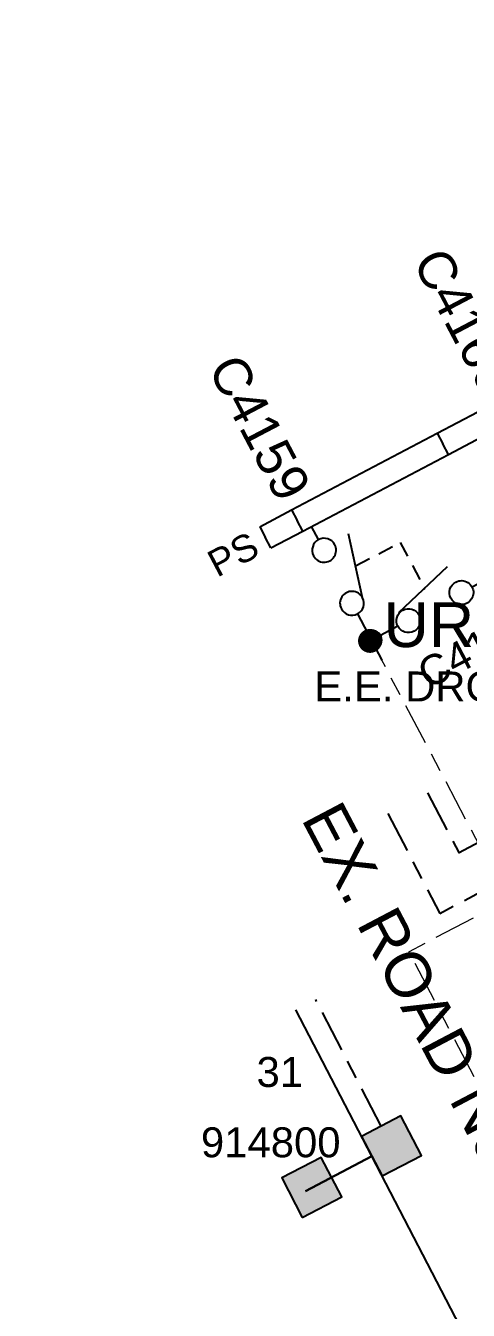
# Model space of a CAD drawing. Header units: metres. Extents: x 303535 to 303956, y 6270025 to 6270431.
# Drawn here: x 303618 to 303647.6, y 6270344.5 to 6270430.2 of the extents above; entities that cross this region are included whole.
import ezdxf
from ezdxf.enums import TextEntityAlignment as Align

# ---------------------------------------------------------------- set-up
doc = ezdxf.new("R2010")
doc.units = ezdxf.units.M
doc.header["$LTSCALE"] = 0.7
for name, pattern in [('A', [0]), ('Cable Exist UG', [8.2, 4, -1.2, 1.8, -1.2]), ('CENTERX2', [101.6, 63.5, -12.7, 12.7, -12.7]), ('Dash', [5, 3, -2])]:
    doc.linetypes.add(name, pattern=pattern)
doc.layers.get('0').update_dxf_attribs({"color": 6})
for name, color, linetype in [('_User Miscellaneous1', 3, 'Continuous'), ('_User Miscellaneous11', 7, 'Continuous'), ('_User Miscellaneous6', 7, 'Continuous'), ('_User Miscellaneous7', 150, 'Continuous'), ('_User Miscellaneous8', 7, 'Continuous'), ('_User_HV_Exist', 7, 'Continuous'), ('_User_LV_Exist', 7, 'Continuous'), ('Cadastre Developer_SP_NEW', 4, 'Continuous'), ('Cadastre Roads_SP_NEW', 8, 'Continuous'), ('Equip_HV_EXT', 1, 'Continuous'), ('SupportsUG_SP_LV_SL_EXT', 7, 'Continuous'), ('UG_Details_SP_MISC', 7, 'Continuous')]:
    doc.layers.add(name, color=color, linetype=linetype)
doc.styles.add('ARIAL', font='arial.ttf', dxfattribs={"height": 2})
doc.styles.add('COLUMN_LABEL', font='arial.ttf')
doc.styles.add('IESYMBOL1', font='isocp.shx')
doc.styles.add('POLE_LABEL', font='arial.ttf')
doc.styles.get("Standard").update_dxf_attribs({"font": 'arial.ttf'})
doc.styles.add('SWG_LABEL', font='arial.ttf')
doc.styles.add('SWITCH_LABEL', font='arial.ttf', dxfattribs={"height": 2.5})

# ---------------------------------------------------------------- blocks, each defined once
blk = doc.blocks.new('*U59')
at = {"layer": '_User Miscellaneous7'}
blk.add_hatch(color=256, dxfattribs=at).paths.add_polyline_path([(-1.548, -7.472), (1.421, -7.497), (1.447, -4.527), (-1.523, -4.502)])
at = {"layer": '_User Miscellaneous8'}
blk.add_hatch(color=256, dxfattribs=at).paths.add_polyline_path([(-1.498, -1.472), (1.472, -1.498), (1.498, 1.472), (-1.472, 1.498)])
at = {"layer": '_User Miscellaneous7'}
blk.add_lwpolyline([(1.421, -7.497), (1.447, -4.527), (-1.523, -4.502), (-1.548, -7.472)], close=True, dxfattribs=at)
at = {"layer": '_User Miscellaneous8'}
blk.add_lwpolyline([(1.472, -1.498), (1.498, 1.472), (-1.472, 1.498), (-1.498, -1.472)], close=True, dxfattribs=at)
at = {"flags": 9}
for tag, style, p in [('STRUCTURE_PLANT_NUMBER', 'POLE_LABEL', (1.813, 0.031)), ('STREET_CODE', 'COLUMN_LABEL', (1.813, -0.2))]:
    blk.add_attdef(tag, text='', height=0.2, dxfattribs=dict(at, style=style)).set_placement(p, align=Align.MIDDLE_LEFT)
for tag, p in [('OWNED_BY', (1.813, -0.6)), ('STATE', (1.813, -0.8)), ('COLUMN_TYPE', (1.813, -0.4)), ('STREETNAME', (1.813, -1.6)), ('SUBURB', (1.813, -1.8)), ('USAGE', (1.813, -1)), ('LEGEND', (1.813, -1.2)), ('LOCATION', (1.813, -1.4)), ('NOTES', (1.813, -2))]:
    blk.add_attdef(tag, text='', height=0.2, dxfattribs=at).set_placement(p, align=Align.MIDDLE_LEFT)
at = {"flags": 1}
blk.add_attdef('Z', (1.813, -2.351), '', height=0.2, dxfattribs=at)
at = {"layer": '_User Miscellaneous6', "style": 'ARIAL', "flags": 8}
blk.add_attdef('ASSET_NUM', text='', height=2, dxfattribs=at).set_placement((2, 2), align=Align.MIDDLE_LEFT)
blk = doc.blocks.new('SWG_SIE_SU_NEW')
blk.add_line((5.808, 0.79), (1.594, 1.938))
at = {"linetype": 'A', "lineweight": 0}
for p, q in [((7.981, 0.347), (7.98, -0.368)), ((8.18, -0.584), (8.181, 0.562)), ((8.381, 0.659), (8.379, -0.682)), ((8.579, -0.712), (8.581, 0.688)), ((8.781, 0.659), (8.779, -0.683)), ((8.98, -0.588), (8.981, 0.564)), ((9.181, 0.351), (9.18, -0.376))]:
    blk.add_line(p, q, dxfattribs=at)
at = {"linetype": 'Dash', "ltscale": 0.5}
blk.add_lwpolyline([(3.701, 1.364), (3.701, 4.733), (7.222, 4.733)], dxfattribs=at)
for points in [[(1, 0), (0, 0)], [(6.6, -0.012), (10.1, -0.012)]]:
    blk.add_lwpolyline(points)
for points in [[(1.798, -0.802, 1), (1.802, 0.798, 1)], [(5.798, -0.81, 1), (5.802, 0.79, 1)]]:
    blk.add_lwpolyline(points, format="xyb", close=True)
at = {"linetype": 'A', "lineweight": 0}
blk.add_circle((8.582, -0.012), 0.7, dxfattribs=at)
at = {"style": 'SWG_LABEL', "flags": 8}
blk.add_attdef('ASSET_NUM', text='', height=2, rotation=179.95437, dxfattribs=at).set_placement((-2.4, 0.012), align=Align.MIDDLE_LEFT)
at = {"flags": 1}
blk.add_attdef('Z', (0, 0), '', height=0.2, dxfattribs=at)
at = {"style": 'SWITCH_LABEL', "flags": 9}
blk.add_attdef('STREET_CODE', text='', height=0.2, dxfattribs=at).set_placement((0, 0), align=Align.MIDDLE_LEFT)
at = {"flags": 9}
for tag, p in [('ORIENTATION', (0, -0.2)), ('SUBURB', (0, -0.8)), ('USAGE', (0, -0.6)), ('PARENT', (0, -0.4)), ('OWNED_BY', (-0.003, -1.619)), ('STREETNAME', (0, -1)), ('LOCATION', (0, -1.2)), ('NOTES', (0, -1.4)), ('OPERATED_BY', (-0.009, -1.841)), ('MAINTAINED_BY', (-0.011, -2.048))]:
    blk.add_attdef(tag, text='', height=0.2, dxfattribs=at).set_placement(p, align=Align.MIDDLE_LEFT)
blk = doc.blocks.new('SWG_SIE_TRF_NOES_NEW')
for p, q in [((7.008, 0.801), (2.793, 1.949)), ((14.679, 0), (20.536, -0.004))]:
    blk.add_line(p, q)
for points in [[(2.2, 0.011), (1.2, 0.011)], [(19.536, -0.753), (20.536, -0.004), (19.536, 0.747)], [(7.8, 0), (9.453, 0)]]:
    blk.add_lwpolyline(points)
for points in [[(2.998, -0.79, 1), (3.002, 0.81, 1)], [(6.998, -0.798, 1), (7.002, 0.801, 1)]]:
    blk.add_lwpolyline(points, format="xyb", close=True)
at = {"flags": 1}
blk.add_attdef('Z', (0, 0), '', height=0.2, dxfattribs=at)
at = {"style": 'SWITCH_LABEL', "flags": 9}
blk.add_attdef('STREET_CODE', text='', height=0.2, dxfattribs=at).set_placement((0, -0.2), align=Align.MIDDLE_LEFT)
at = {"flags": 9}
for tag, p in [('ORIENTATION', (0, -0.4)), ('USAGE', (0, -0.8)), ('PARENT', (0, -0.6)), ('SUBURB', (0, -1)), ('STREETNAME', (0, -1.2)), ('LOCATION', (0, -1.4)), ('NOTES', (0, -1.6))]:
    blk.add_attdef(tag, text='', height=0.2, dxfattribs=at).set_placement(p, align=Align.MIDDLE_LEFT)
blk = doc.blocks.new('SWG_FUSE_NEW')
for points in [[(4.04, 0.726), (1.156, -0.717)], [(4.049, -0.707), (1.156, 0.717)]]:
    blk.add_lwpolyline(points)
for centre in [(0.8, 0), (4.4, 0.011)]:
    blk.add_circle(centre, 0.8)
at = {"style": 'SWITCH_LABEL', "flags": 8}
blk.add_attdef('ASSET_NUM', text='', height=2.5, rotation=179.95437, dxfattribs=at).set_placement((-2.4, 0), align=Align.MIDDLE_LEFT)
for tag, p, flags in [('Z', (0, 0), 1), ('ORIENTATION', (0.04, -4.4), 9), ('USAGE', (0.04, -5.4), 9)]:
    blk.add_attdef(tag, p, '', height=0.2, dxfattribs=dict(flags=flags))
at = {"flags": 9}
for tag, p in [('PARENT', (0, -1.6)), ('SUBURB', (0, -2.2)), ('STREETNAME', (0, -2.4))]:
    blk.add_attdef(tag, text='', height=0.2, dxfattribs=at).set_placement(p, align=Align.MIDDLE_LEFT)
blk = doc.blocks.new('SWG_SIE_TRF_NEW')
at = {"linetype": 'CENTERX2'}
blk.add_blockref('SWG_SIE_TRF_NOES_NEW', (0, 0), dxfattribs=at)
at = {"linetype": 'CENTERX2', "rotation": 180}
blk.add_blockref('SWG_FUSE_NEW', (14.679, 0), dxfattribs=at)
at = {"style": 'IESYMBOL1'}
blk.add_text('TRF', height=2.5, rotation=89.98256, dxfattribs=at).set_placement((22.515, -0.055), align=Align.MIDDLE_CENTER)
blk = doc.blocks.new('SWG_SIE_ES_NEW')
for p, q in [((-6.103, 0.747), (-1.804, 1.966)), ((2.223, -2.29), (4.623, -2.285)), ((2.524, -2.89), (4.324, -2.886)), ((2.826, -3.489), (4.026, -3.486)), ((3.127, -4.088), (3.727, -4.087))]:
    blk.add_line(p, q)
at = {"const_width": 0.8, "flags": 128}
blk.add_lwpolyline([(-9.091, -0.021, 1), (-8.291, -0.021, 1)], format="xyb", close=True, dxfattribs=at)
for points in [[(-5.789, -0.821, -1), (-5.793, 0.779, -1)], [(-1.789, -0.813, -1), (-1.793, 0.787, -1)]]:
    blk.add_lwpolyline(points, format="xyb", close=True)
for points in [[(-6.591, -0.023), (-7.891, -0.023)], [(3.423, -0.012), (-0.991, -0.012)], [(3.423, -0.012), (3.423, -2.288)]]:
    blk.add_lwpolyline(points)
at = {"flags": 1}
blk.add_attdef('Z', (0, 0), '', height=0.2, dxfattribs=at)
at = {"style": 'SWITCH_LABEL', "flags": 9}
blk.add_attdef('STREET_CODE', text='', height=0.2, dxfattribs=at).set_placement((0, -0.2), align=Align.MIDDLE_LEFT)
at = {"flags": 9}
for tag, p in [('ORIENTATION', (0, -0.4)), ('USAGE', (0, -0.8)), ('PARENT', (0, -0.6)), ('SUBURB', (0, -1)), ('STREETNAME', (0, -1.2)), ('LOCATION', (0, -1.4)), ('NOTES', (0, -1.6))]:
    blk.add_attdef(tag, text='', height=0.2, dxfattribs=at).set_placement(p, align=Align.MIDDLE_LEFT)
at = {"style": 'ARIAL', "flags": 8}
blk.add_attdef('ASSET_NUM', text='', height=2, dxfattribs=at).set_placement((-1.812, -3.151), align=Align.MIDDLE_CENTER)
blk = doc.blocks.new('*U155')
for p, q in [((-1.6, 52.098), (-1.6, 54.498)), ((-1.6, 54.498), (-0.8, 54.498)), ((0, 54.498), (-0.8, 54.498)), ((0, 52.098), (0, 54.498)), ((-1.6, 13.4), (-1.6, 52.098)), ((-1.6, 52.098), (-0.8, 52.098)), ((0, 52.098), (-0.8, 52.098)), ((0, 13.4), (0, 52.098)), ((-1.6, 2.4), (-1.6, 13.4)), ((-1.6, 13.4), (-0.8, 13.4)), ((0, 13.4), (-0.8, 13.4)), ((0, 2.4), (0, 13.4)), ((-1.6, 0), (-1.6, 2.4)), ((-1.6, 2.4), (-0.8, 2.4)), ((0, 2.4), (-0.8, 2.4)), ((0, 0), (0, 2.4)), ((-1.6, 0), (-0.8, 0)), ((0, 0), (-0.8, 0))]:
    blk.add_line(p, q)
at = {"style": 'ARIAL'}
blk.add_attdef('SWG_TYPE', text='', height=1.8, rotation=90, dxfattribs=at).set_placement((-0.8, 55.48), align=Align.MIDDLE_LEFT)
blk.add_attdef('SUB_TYPE', text='', height=1.8, rotation=90, dxfattribs=at).set_placement((-0.8, -0.757), align=Align.MIDDLE_RIGHT)

msp = doc.modelspace()

# ---------------------------------------------------------------- linework, layer by layer
at = {"layer": '_User_HV_Exist', "color": 7, "linetype": 'Cable Exist UG', "lineweight": 0, "flags": 128}
msp.add_lwpolyline([(303633.235, 6270328.013), (303646.492, 6270334.995), (303648.98, 6270342.943), (303655.171, 6270346.211), (303648.443, 6270359.158), (303643.63, 6270368.421), (303650.236, 6270371.9), (303641.826, 6270387.87)], dxfattribs=at)
at = {"layer": '_User_LV_Exist', "color": 7, "linetype": 'Cable Exist UG', "flags": 128}
for points in [[(303646.94, 6270375.029), (303667.827, 6270386.03), (303671.555, 6270378.951)], [(303642.215, 6270377.652), (303645.683, 6270370.977), (303662.15, 6270379.649), (303664.48, 6270375.225)], [(303644.877, 6270379.035), (303646.954, 6270375.037)]]:
    msp.add_lwpolyline(points, dxfattribs=at)
at = {"layer": 'Cadastre Developer_SP_NEW'}
for p, q in [((303641.144, 6270354.77), (303636.069, 6270364.537)), ((303636.72, 6270352.44), (303641.144, 6270354.77))]:
    msp.add_line(p, q, dxfattribs=at)
at = {"layer": 'Cadastre Developer_SP_NEW', "flags": 128}
msp.add_lwpolyline([(303618.037, 6270327.392), (303620.357, 6270322.927), (303645.245, 6270336.034), (303647.364, 6270342.801), (303641.144, 6270354.77), (303636.72, 6270352.44)], dxfattribs=at)
at = {"layer": 'UG_Details_SP_MISC', "color": 7, "linetype": 'Cable Exist UG', "flags": 128}
msp.add_lwpolyline([(303641.777, 6270356.772), (303637.4, 6270365.229)], dxfattribs=at)

# ---------------------------------------------------------------- block references
at = {"layer": 'Equip_HV_EXT', "rotation": 297.7736121518307}
msp.add_blockref('*U155', (303634.41, 6270395.374), dxfattribs=at).add_auto_attribs({'SUB_TYPE': 'PS', 'SWG_TYPE': '8DJH RTRR-C'})
at = {"layer": 'Equip_HV_EXT', "linetype": 'CENTERX2'}
ref = msp.add_blockref('SWG_SIE_TRF_NEW', (303650.219, 6270405.056), dxfattribs=dict(at, rotation=297.7602635078265))
ref.add_attrib('ASSET_NUM', 'C4160', dxfattribs={"layer": '0', "height": 2.5, "rotation": 297.71464, "style": 'SWG_LABEL'}).set_placement((303644.944, 6270415.073), align=Align.MIDDLE_LEFT)
ref = msp.add_blockref('SWG_SIE_SU_NEW', (303637.129, 6270396.812), dxfattribs=dict(at, rotation=297.7736121518307))
ref.add_attrib('ASSET_NUM', 'C4159', dxfattribs={"layer": '0', "height": 2.5, "rotation": 297.72799, "style": 'SWG_LABEL'}).set_placement((303631.271, 6270407.96), align=Align.MIDDLE_LEFT)
ref = msp.add_blockref('SWG_SIE_ES_NEW', (303648.709, 6270393.236), dxfattribs=dict(at, rotation=27.7736121518307))
ref.add_attrib('ASSET_NUM', 'C4162', dxfattribs={"layer": '0', "height": 2, "rotation": 27.77361, "style": 'ARIAL'}).set_placement((303651.734, 6270390.628), align=Align.MIDDLE_RIGHT)
at = {"layer": 'SupportsUG_SP_LV_SL_EXT'}
ref = msp.add_blockref('*U59', (303642.462, 6270355.455), dxfattribs=dict(at, rotation=297.9429163001794))
ref.add_attrib('ASSET_NUM_001', '914800', (303629.739, 6270354.696), dxfattribs={"layer": '_User Miscellaneous6', "height": 2, "style": 'ARIAL'})

# ---------------------------------------------------------------- texts
at = {"layer": '_User Miscellaneous1', "color": 2, "style": 'ARIAL'}
msp.add_text('URS 16232', height=3, dxfattribs=at).set_placement((303652.764, 6270388.752), align=Align.CENTER)
at = {"layer": '_User Miscellaneous11', "color": 7, "style": 'ARIAL'}
msp.add_text('E.E. DRG. No. 409495/B', height=2, dxfattribs=at).set_placement((303652.764, 6270385.125), align=Align.CENTER)
at = {"layer": 'Cadastre Developer_SP_NEW', "style": 'ARIAL'}
msp.add_text('31', height=2, dxfattribs=at).set_placement((303635.005, 6270360.392), align=Align.MIDDLE_CENTER)
at = {"layer": 'Cadastre Roads_SP_NEW', "color": 2, "style": 'ARIAL'}
msp.add_text('EX. ROAD No. 05', height=3, rotation=297.77703, dxfattribs=at).set_placement((303636.397, 6270377.304))

doc.saveas('drawing.dxf')
